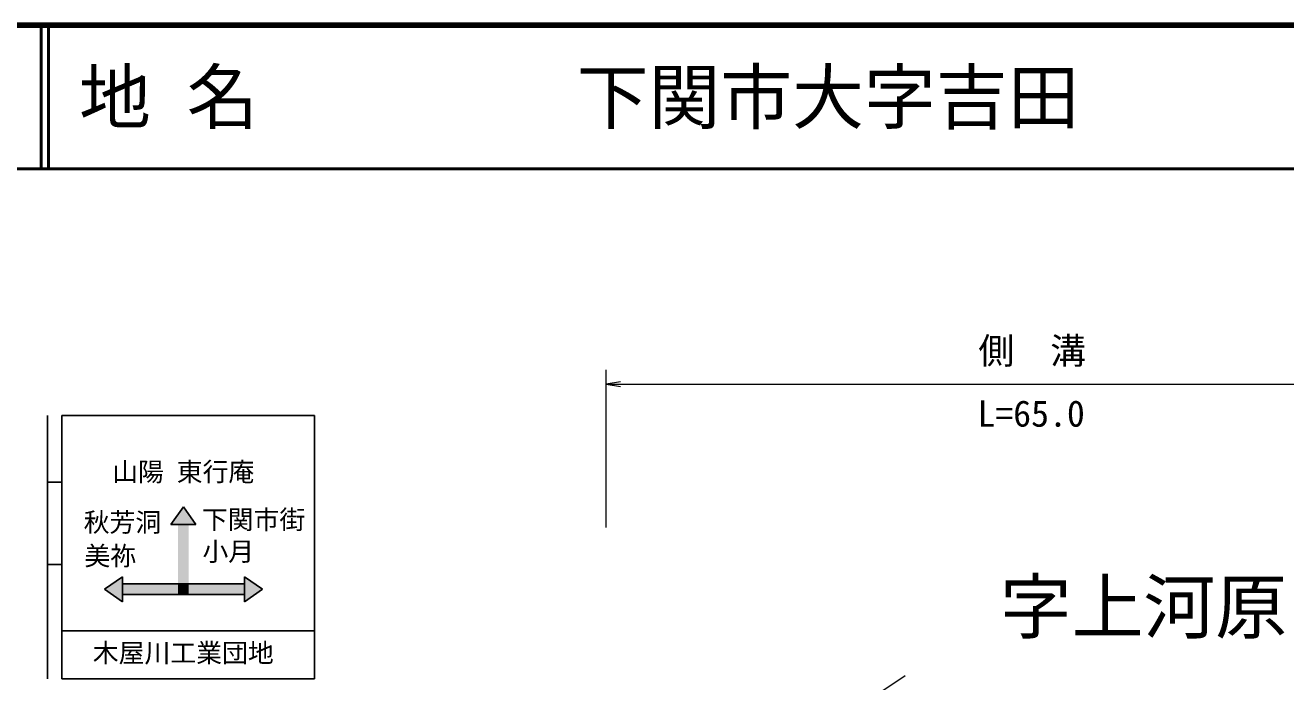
# Model space of a CAD drawing. Units: millimetres at full size, sheet at 1:1000; details may follow other scales. Extents: x 40000 to 680000, y 20000 to 380000.
# Drawn here: x 366629 to 454397, y 334258 to 380000 of the extents above; entities that cross this region are included whole.
import ezdxf
from ezdxf.enums import TextEntityAlignment as Align

# ---------------------------------------------------------------- set-up
doc = ezdxf.new("R2010")
doc.units = ezdxf.units.MM
doc.header["$LTSCALE"] = 1000
for name, color, linetype, lineweight in [('M-BGD', 7, 'Continuous', 13), ('M-STR-HTXT', 7, 'Continuous', 13), ('M-STR-STRC', 7, 'Continuous', 13), ('M-TTL', 2, 'Continuous', 140), ('M-TTL-LINE', 7, 'Continuous', 50), ('M-TTL-TXT', 7, 'Continuous', 13)]:
    doc.layers.add(name, color=color, linetype=linetype, lineweight=lineweight)
doc.layers.add('M-BMK-HTXT', color=7, linetype='Continuous')
doc.styles.add('ＭＳ ゴシック', font='')
doc.styles.get('ＭＳ ゴシック').set_extended_font_data('MS Gothic')

# ---------------------------------------------------------------- blocks, each defined once
blk = doc.blocks.new('open_arrow')
at = {"color": 0, "linetype": 'Continuous', "lineweight": -2}
blk.add_lwpolyline([(7.5, 1.25), (0, 0), (7.5, -1.25)], dxfattribs=at)

msp = doc.modelspace()

# ---------------------------------------------------------------- hatches: boundary and pattern name
at = {"layer": 'M-STR-STRC'}
for points in [[(377644, 346456), (378519, 345206), (378019, 345206), (377269, 345206), (376769, 345206)], [(377269, 345206), (378019, 345206), (378019, 341081), (377269, 341081)], [(373394, 341581), (373394, 341081), (373394, 340331), (373394, 339831), (372144, 340706)], [(381894, 341081), (381894, 341581), (383144, 340706), (381894, 339831), (381894, 340331)], [(372144, 340706), (372680, 341081), (373394, 341081), (373394, 340331), (373394, 339831)], [(373394, 341081), (377269, 341081), (377269, 340331), (373394, 340331)], [(377269, 341081), (378019, 341081), (378019, 340331), (377269, 340331)], [(378019, 341081), (381894, 341081), (381894, 340331), (378019, 340331)]]:
    msp.add_hatch(color=256, dxfattribs=at).paths.add_polyline_path(points)

# ---------------------------------------------------------------- linework, layer by layer
at = {"layer": 'M-BGD'}
msp.add_line((422354, 331000), (427906, 334706), dxfattribs=at)
at = {"layer": 'M-STR-HTXT'}
for p, q in [((407072, 345000), (407072, 356000)), ((407072, 355000), (466257, 355000))]:
    msp.add_line(p, q, dxfattribs=at)
at = {"layer": 'M-STR-STRC', "lineweight": 25}
for p, q in [((368187, 352800), (368187, 334475)), ((369187, 352800), (369187, 334475)), ((369187, 352800), (386772, 352800)), ((386772, 352800), (386772, 334475)), ((368187, 348175), (369187, 348175)), ((376769, 345206), (377644, 346456)), ((377644, 346456), (378519, 345206)), ((378519, 345206), (376769, 345206)), ((368187, 342425), (369187, 342425)), ((372144, 340706), (373394, 341581)), ((373394, 341581), (373394, 339831)), ((381894, 339831), (381894, 341581)), ((381894, 341581), (383144, 340706)), ((373394, 339831), (372144, 340706)), ((373394, 341081), (381894, 341081)), ((383144, 340706), (381894, 339831)), ((373394, 340331), (381894, 340331)), ((369187, 337800), (386772, 337800)), ((369187, 334475), (386772, 334475))]:
    msp.add_line(p, q, dxfattribs=at)
at = {"layer": 'M-TTL'}
msp.add_line((680000, 380000), (40000, 380000), dxfattribs=at)
at = {"layer": 'M-TTL-LINE'}
for p, q in [((367750, 380000), (367750, 370000)), ((368250, 380000), (368250, 370000)), ((40000, 370000), (680000, 370000))]:
    msp.add_line(p, q, dxfattribs=at)

# ---------------------------------------------------------------- block references
at = {"layer": 'M-STR-HTXT', "xscale": 133, "yscale": 133}
msp.add_blockref('open_arrow', (407072, 355000), dxfattribs=at)

# ---------------------------------------------------------------- texts
at = {"layer": 'M-BMK-HTXT', "style": 'ＭＳ ゴシック'}
msp.add_text('字上河原', height=3666, dxfattribs=at).set_placement((444485, 339488), align=Align.MIDDLE_CENTER)
at = {"layer": 'M-STR-HTXT', "style": 'ＭＳ ゴシック'}
msp.add_text('側\u3000溝', height=1833, dxfattribs=at).set_placement((436743, 357318), align=Align.MIDDLE_CENTER)
msp.add_text('L=65.0', height=1833, dxfattribs=at).set_placement((436664, 351481), align=Align.BOTTOM_CENTER)
at = {"layer": 'M-STR-STRC', "style": 'ＭＳ ゴシック'}
for s, p in [('山陽 東行庵', (377633, 347834)), ('下関市街', (382527, 344503)), ('小月', (380770, 342285)), ('木屋川工業団地', (377633, 335212))]:
    msp.add_text(s, height=1320, dxfattribs=at).set_placement(p, align=Align.BOTTOM_CENTER)
msp.add_text('秋芳洞', height=1320, dxfattribs=at).set_placement((370701, 344315), align=Align.BOTTOM_LEFT)
msp.add_text('美祢', height=1320, dxfattribs=at).set_placement((372559, 343031), align=Align.MIDDLE_CENTER)
at = {"layer": 'M-TTL-TXT', "style": 'ＭＳ ゴシック'}
for s, p in [('地 名', (370380, 375000)), ('下関市大字吉田', (405024, 375000))]:
    msp.add_text(s, height=3666, dxfattribs=at).set_placement(p, align=Align.MIDDLE_LEFT)

doc.saveas('drawing.dxf')
